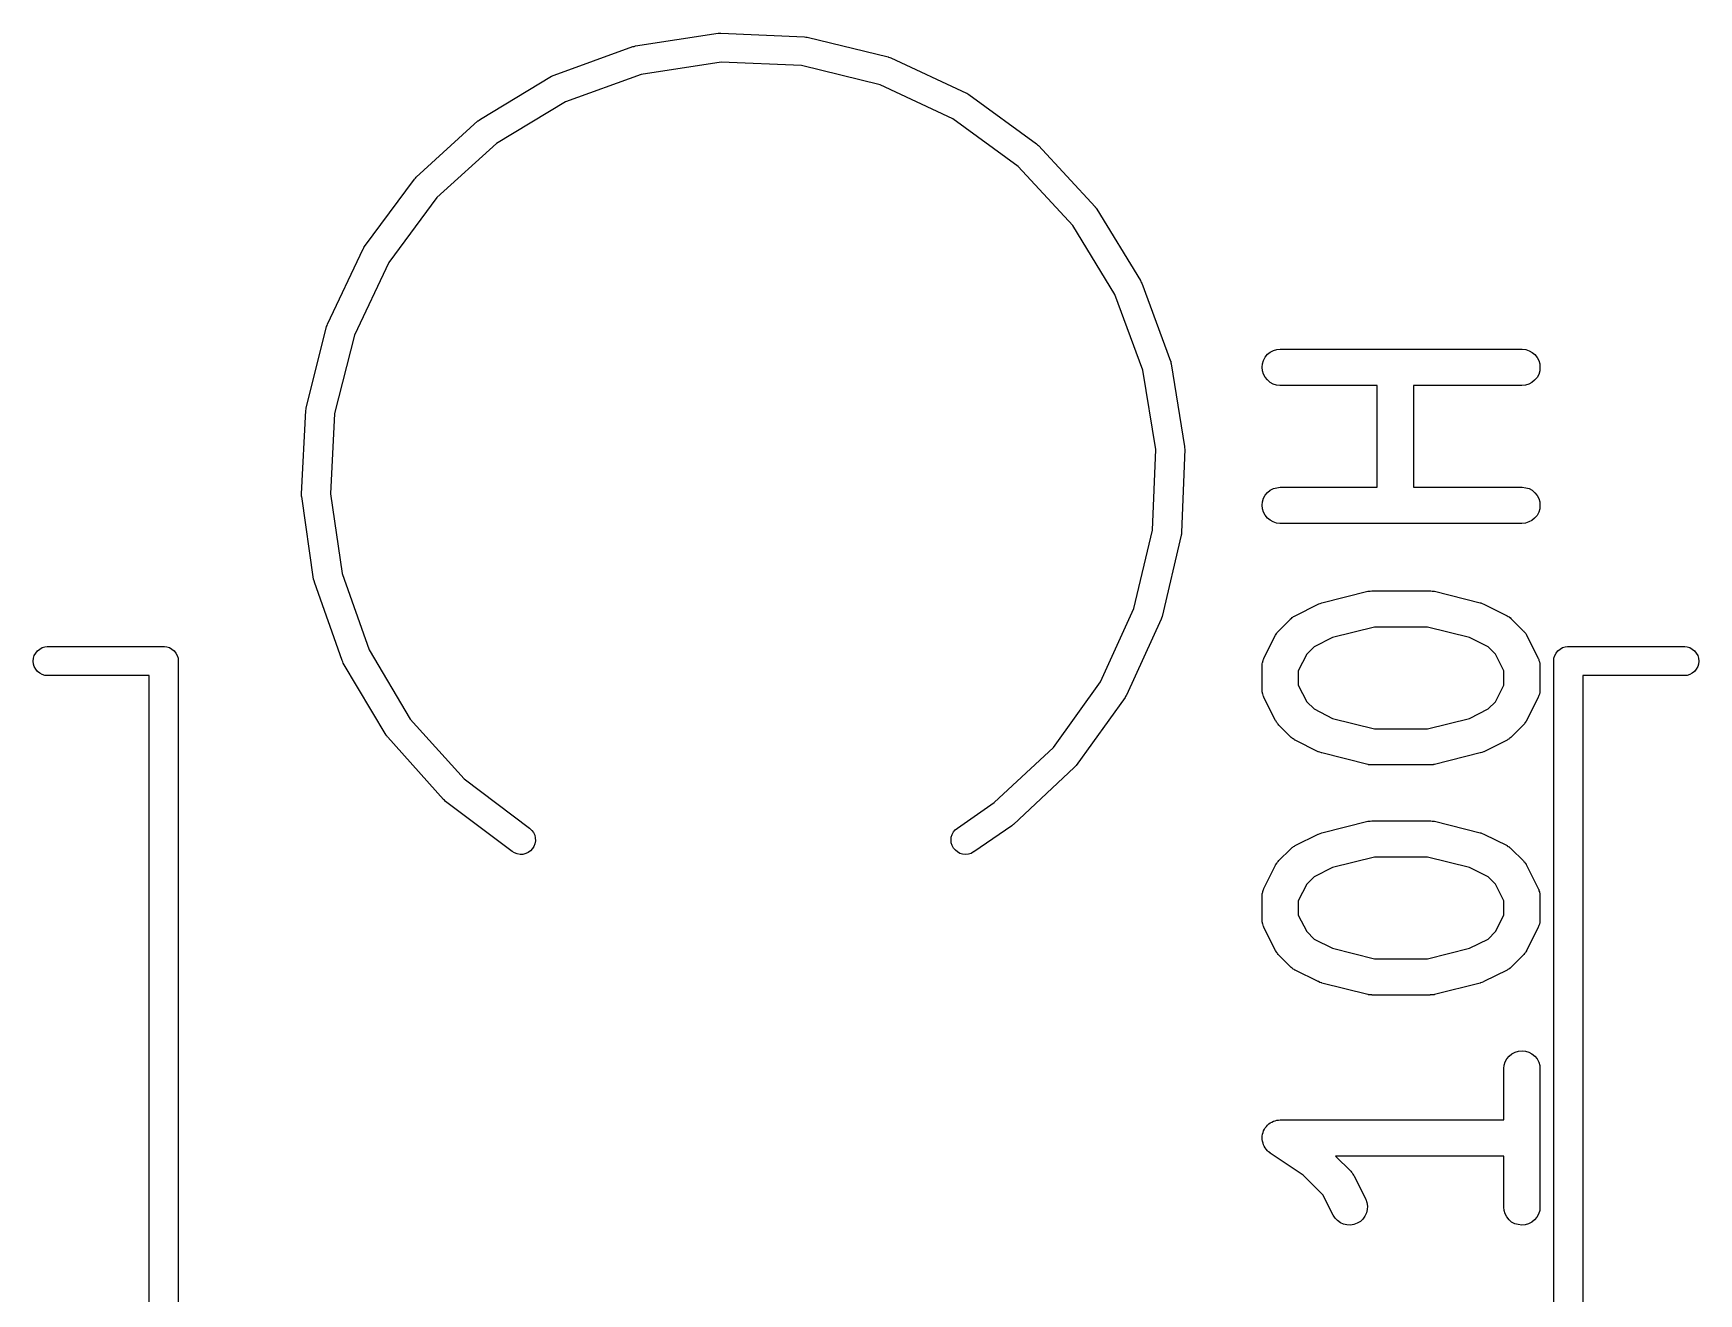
# Model space of a CAD drawing. Extents: x 84.8 to 173.4, y -140 to -47.1.
# Drawn here: x 148.95 to 155.85, y -123.53 to -118.31 of the extents above; entities that cross this region are included whole.
import ezdxf

# ---------------------------------------------------------------- set-up
doc = ezdxf.new("R2010")
doc.units = 0
doc.header["$MEASUREMENT"] = 0
doc.layers.add('BLACK', color=7, linetype='CONTINUOUS')

msp = doc.modelspace()

# ---------------------------------------------------------------- linework, layer by layer
at = {"layer": 'BLACK', "linetype": 'CONTINUOUS'}
for p, q in [((151.446, -118.367), (151.788, -118.315)), ((151.788, -118.315), (151.789, -118.315)), ((151.789, -118.315), (151.794, -118.315)), ((151.794, -118.315), (151.799, -118.315)), ((151.799, -118.315), (152.145, -118.33)), ((152.145, -118.33), (152.145, -118.33)), ((152.145, -118.33), (152.151, -118.331)), ((152.151, -118.331), (152.156, -118.331)), ((152.156, -118.331), (152.492, -118.413)), ((151.11, -118.488), (151.435, -118.37)), ((151.435, -118.37), (151.436, -118.37)), ((151.436, -118.37), (151.441, -118.369)), ((151.441, -118.369), (151.446, -118.367)), ((151.8, -118.435), (151.47, -118.485)), ((152.133, -118.449), (151.8, -118.435)), ((152.458, -118.529), (152.133, -118.449)), ((152.492, -118.413), (152.493, -118.414)), ((152.493, -118.414), (152.498, -118.415)), ((152.498, -118.415), (152.503, -118.417)), ((152.503, -118.417), (152.816, -118.563)), ((150.804, -118.671), (151.099, -118.493)), ((151.099, -118.493), (151.1, -118.492)), ((151.1, -118.492), (151.105, -118.49)), ((151.105, -118.49), (151.11, -118.488)), ((151.47, -118.485), (151.156, -118.599)), ((152.76, -118.669), (152.458, -118.529)), ((151.156, -118.599), (150.871, -118.771)), ((152.816, -118.563), (152.817, -118.563)), ((152.817, -118.563), (152.821, -118.566)), ((152.821, -118.566), (152.826, -118.569)), ((152.826, -118.569), (153.105, -118.772)), ((150.539, -118.911), (150.794, -118.678)), ((150.794, -118.678), (150.795, -118.678)), ((150.795, -118.678), (150.799, -118.674)), ((150.799, -118.674), (150.804, -118.671)), ((153.03, -118.866), (152.76, -118.669)), ((150.871, -118.771), (150.624, -118.995)), ((153.105, -118.772), (153.106, -118.773)), ((153.106, -118.773), (153.11, -118.777)), ((153.11, -118.777), (153.114, -118.78)), ((153.114, -118.78), (153.348, -119.034)), ((153.256, -119.111), (153.03, -118.866)), ((150.325, -119.197), (150.531, -118.919)), ((150.531, -118.919), (150.535, -118.915)), ((150.531, -118.919), (150.531, -118.919)), ((150.535, -118.915), (150.539, -118.911)), ((150.624, -118.995), (150.425, -119.264)), ((153.348, -119.034), (153.349, -119.035)), ((153.349, -119.035), (153.352, -119.039)), ((153.352, -119.039), (153.355, -119.043)), ((153.355, -119.043), (153.536, -119.338)), ((153.43, -119.396), (153.256, -119.111)), ((150.172, -119.519), (150.319, -119.207)), ((150.319, -119.207), (150.32, -119.206)), ((150.32, -119.206), (150.322, -119.202)), ((150.322, -119.202), (150.325, -119.197)), ((150.425, -119.264), (150.283, -119.565)), ((153.536, -119.338), (153.536, -119.339)), ((153.536, -119.339), (153.538, -119.344)), ((153.538, -119.344), (153.541, -119.349)), ((153.541, -119.349), (153.66, -119.673)), ((153.546, -119.709), (153.43, -119.396)), ((150.083, -119.865), (150.168, -119.53)), ((150.168, -119.529), (150.17, -119.524)), ((150.168, -119.53), (150.168, -119.529)), ((150.17, -119.524), (150.172, -119.519)), ((150.283, -119.565), (150.201, -119.889)), ((154.052, -119.656), (154.062, -119.644)), ((154.062, -119.644), (154.073, -119.635)), ((154.073, -119.635), (154.086, -119.628)), ((154.086, -119.628), (154.1, -119.624)), ((154.1, -119.624), (154.114, -119.623)), ((154.114, -119.623), (155.114, -119.623)), ((155.114, -119.623), (155.115, -119.623)), ((155.115, -119.623), (155.13, -119.624)), ((155.13, -119.624), (155.144, -119.629)), ((155.144, -119.629), (155.157, -119.636)), ((155.157, -119.636), (155.168, -119.645)), ((155.168, -119.645), (155.177, -119.657)), ((153.599, -120.038), (153.546, -119.709)), ((153.66, -119.673), (153.661, -119.673)), ((153.661, -119.673), (153.662, -119.679)), ((153.662, -119.679), (153.663, -119.684)), ((153.663, -119.684), (153.718, -120.025)), ((154.039, -119.697), (154.041, -119.683)), ((154.041, -119.712), (154.039, -119.697)), ((154.041, -119.683), (154.045, -119.669)), ((154.045, -119.726), (154.041, -119.712)), ((154.045, -119.669), (154.052, -119.656)), ((155.177, -119.657), (155.184, -119.67)), ((155.184, -119.67), (155.188, -119.684)), ((155.188, -119.713), (155.184, -119.727)), ((155.188, -119.684), (155.189, -119.698)), ((155.189, -119.698), (155.188, -119.713)), ((154.052, -119.739), (154.045, -119.726)), ((154.061, -119.75), (154.052, -119.739)), ((154.072, -119.76), (154.061, -119.75)), ((154.085, -119.767), (154.072, -119.76)), ((154.099, -119.771), (154.085, -119.767)), ((154.113, -119.773), (154.099, -119.771)), ((154.114, -119.773), (154.113, -119.773)), ((154.516, -119.773), (154.114, -119.773)), ((154.516, -120.194), (154.516, -119.773)), ((155.114, -119.773), (154.666, -119.773)), ((154.666, -119.773), (154.666, -120.194)), ((155.129, -119.771), (155.114, -119.773)), ((155.143, -119.767), (155.129, -119.771)), ((155.156, -119.76), (155.143, -119.767)), ((155.167, -119.751), (155.156, -119.76)), ((155.177, -119.74), (155.167, -119.751)), ((155.184, -119.727), (155.177, -119.74)), ((150.064, -120.222), (150.082, -119.877)), ((150.082, -119.876), (150.083, -119.871)), ((150.082, -119.877), (150.082, -119.876)), ((150.083, -119.871), (150.083, -119.865)), ((150.201, -119.889), (150.184, -120.222)), ((153.586, -120.372), (153.599, -120.038)), ((153.719, -120.037), (153.706, -120.382)), ((153.718, -120.025), (153.718, -120.026)), ((153.718, -120.026), (153.718, -120.031)), ((153.718, -120.031), (153.719, -120.037)), ((154.086, -120.2), (154.1, -120.196)), ((154.1, -120.196), (154.114, -120.194)), ((154.114, -120.194), (154.516, -120.194)), ((154.666, -120.194), (155.114, -120.194)), ((155.114, -120.194), (155.115, -120.194)), ((155.115, -120.194), (155.13, -120.196)), ((155.13, -120.196), (155.144, -120.2)), ((150.064, -120.227), (150.064, -120.222)), ((150.064, -120.233), (150.064, -120.227)), ((150.065, -120.233), (150.064, -120.233)), ((150.114, -120.575), (150.065, -120.233)), ((150.184, -120.222), (150.232, -120.552)), ((154.039, -120.269), (154.041, -120.254)), ((154.041, -120.254), (154.045, -120.24)), ((154.045, -120.24), (154.052, -120.227)), ((154.052, -120.227), (154.062, -120.216)), ((154.062, -120.216), (154.073, -120.207)), ((154.073, -120.207), (154.086, -120.2)), ((155.144, -120.2), (155.157, -120.207)), ((155.157, -120.207), (155.168, -120.217)), ((155.168, -120.217), (155.177, -120.228)), ((155.177, -120.228), (155.184, -120.241)), ((155.184, -120.241), (155.188, -120.255)), ((155.188, -120.255), (155.189, -120.27)), ((154.041, -120.283), (154.039, -120.269)), ((154.045, -120.297), (154.041, -120.283)), ((154.052, -120.31), (154.045, -120.297)), ((154.061, -120.322), (154.052, -120.31)), ((154.072, -120.331), (154.061, -120.322)), ((154.085, -120.338), (154.072, -120.331)), ((155.156, -120.332), (155.143, -120.338)), ((155.167, -120.322), (155.156, -120.332)), ((155.177, -120.311), (155.167, -120.322)), ((155.184, -120.298), (155.177, -120.311)), ((155.188, -120.284), (155.184, -120.298)), ((155.189, -120.27), (155.188, -120.284)), ((153.509, -120.696), (153.586, -120.372)), ((153.704, -120.393), (153.625, -120.73)), ((153.705, -120.388), (153.704, -120.393)), ((153.706, -120.383), (153.705, -120.388)), ((153.706, -120.382), (153.706, -120.383)), ((154.099, -120.343), (154.085, -120.338)), ((154.113, -120.344), (154.099, -120.343)), ((154.114, -120.344), (154.113, -120.344)), ((155.114, -120.344), (154.114, -120.344)), ((155.129, -120.343), (155.114, -120.344)), ((155.143, -120.338), (155.129, -120.343)), ((150.116, -120.581), (150.114, -120.575)), ((150.117, -120.586), (150.116, -120.581)), ((150.117, -120.587), (150.117, -120.586)), ((150.232, -120.912), (150.117, -120.587)), ((150.232, -120.552), (150.344, -120.867)), ((154.176, -120.726), (154.271, -120.678)), ((154.271, -120.678), (154.272, -120.678)), ((154.272, -120.678), (154.273, -120.678)), ((154.273, -120.677), (154.279, -120.675)), ((154.273, -120.678), (154.273, -120.677)), ((154.279, -120.675), (154.286, -120.673)), ((154.286, -120.673), (154.286, -120.673)), ((154.286, -120.673), (154.287, -120.673)), ((154.287, -120.673), (154.477, -120.625)), ((154.477, -120.625), (154.478, -120.625)), ((154.478, -120.625), (154.479, -120.625)), ((154.479, -120.625), (154.481, -120.624)), ((154.481, -120.624), (154.487, -120.624)), ((154.487, -120.624), (154.493, -120.623)), ((154.493, -120.623), (154.494, -120.623)), ((154.494, -120.623), (154.495, -120.623)), ((154.495, -120.623), (154.733, -120.623)), ((154.733, -120.623), (154.734, -120.623)), ((154.734, -120.623), (154.736, -120.623)), ((154.736, -120.623), (154.737, -120.623)), ((154.737, -120.623), (154.743, -120.624)), ((154.743, -120.624), (154.749, -120.624)), ((154.749, -120.624), (154.75, -120.625)), ((154.75, -120.625), (154.752, -120.625)), ((154.752, -120.625), (154.942, -120.673)), ((154.942, -120.673), (154.943, -120.673)), ((154.943, -120.673), (154.943, -120.673)), ((154.943, -120.673), (154.944, -120.673)), ((154.944, -120.673), (154.95, -120.676)), ((154.95, -120.676), (154.957, -120.678)), ((154.957, -120.678), (154.957, -120.678)), ((154.957, -120.678), (154.957, -120.678)), ((154.957, -120.678), (155.053, -120.726)), ((153.371, -121), (153.509, -120.696)), ((153.621, -120.741), (153.478, -121.055)), ((153.623, -120.736), (153.621, -120.741)), ((153.625, -120.73), (153.623, -120.736)), ((153.625, -120.73), (153.625, -120.73)), ((154.109, -120.788), (154.157, -120.74)), ((154.157, -120.739), (154.161, -120.737)), ((154.157, -120.74), (154.157, -120.739)), ((154.161, -120.737), (154.164, -120.734)), ((154.164, -120.734), (154.166, -120.732)), ((154.166, -120.732), (154.169, -120.73)), ((154.169, -120.73), (154.173, -120.728)), ((154.173, -120.728), (154.176, -120.726)), ((155.053, -120.726), (155.054, -120.726)), ((155.054, -120.726), (155.057, -120.729)), ((155.057, -120.729), (155.061, -120.731)), ((155.061, -120.731), (155.063, -120.733)), ((155.063, -120.733), (155.066, -120.734)), ((155.066, -120.734), (155.069, -120.737)), ((155.069, -120.737), (155.072, -120.74)), ((155.072, -120.74), (155.12, -120.788)), ((154.047, -120.902), (154.095, -120.807)), ((154.095, -120.806), (154.098, -120.803)), ((154.095, -120.807), (154.095, -120.806)), ((154.098, -120.803), (154.1, -120.799)), ((154.1, -120.799), (154.102, -120.796)), ((154.102, -120.796), (154.103, -120.794)), ((154.103, -120.794), (154.106, -120.791)), ((154.106, -120.791), (154.109, -120.788)), ((154.331, -120.816), (154.254, -120.855)), ((154.505, -120.773), (154.331, -120.816)), ((154.724, -120.773), (154.505, -120.773)), ((154.898, -120.816), (154.724, -120.773)), ((154.975, -120.855), (154.898, -120.816)), ((155.12, -120.788), (155.121, -120.788)), ((155.121, -120.788), (155.123, -120.792)), ((155.123, -120.792), (155.126, -120.795)), ((155.126, -120.795), (155.128, -120.797)), ((155.128, -120.797), (155.13, -120.8)), ((155.13, -120.8), (155.132, -120.803)), ((155.132, -120.803), (155.134, -120.807)), ((155.134, -120.807), (155.181, -120.902)), ((148.958, -120.891), (148.964, -120.881)), ((148.964, -120.881), (148.971, -120.871)), ((148.971, -120.871), (148.981, -120.864)), ((148.981, -120.864), (148.991, -120.858)), ((148.991, -120.858), (149.002, -120.855)), ((149.002, -120.855), (149.011, -120.854)), ((149.011, -120.854), (149.491, -120.854)), ((149.491, -120.854), (149.494, -120.854)), ((149.494, -120.854), (149.497, -120.854)), ((149.497, -120.854), (149.497, -120.854)), ((149.497, -120.854), (149.506, -120.855)), ((149.506, -120.855), (149.517, -120.858)), ((149.517, -120.858), (149.527, -120.864)), ((149.527, -120.864), (149.537, -120.871)), ((149.537, -120.871), (149.544, -120.881)), ((149.544, -120.881), (149.55, -120.891)), ((150.344, -120.867), (150.514, -121.154)), ((154.224, -120.885), (154.189, -120.954)), ((154.254, -120.855), (154.224, -120.885)), ((155.005, -120.885), (154.975, -120.855)), ((155.039, -120.954), (155.005, -120.885)), ((155.25, -120.891), (155.256, -120.881)), ((155.256, -120.881), (155.263, -120.871)), ((155.263, -120.871), (155.273, -120.864)), ((155.273, -120.864), (155.283, -120.858)), ((155.283, -120.858), (155.294, -120.855)), ((155.294, -120.855), (155.303, -120.854)), ((155.303, -120.854), (155.306, -120.854)), ((155.306, -120.854), (155.309, -120.854)), ((155.309, -120.854), (155.789, -120.854)), ((155.789, -120.854), (155.798, -120.855)), ((155.798, -120.855), (155.809, -120.858)), ((155.809, -120.858), (155.819, -120.864)), ((155.819, -120.864), (155.829, -120.871)), ((155.829, -120.871), (155.836, -120.881)), ((155.836, -120.881), (155.842, -120.891)), ((148.954, -120.914), (148.955, -120.902)), ((148.955, -120.926), (148.954, -120.914)), ((148.955, -120.902), (148.958, -120.891)), ((148.958, -120.937), (148.955, -120.926)), ((148.964, -120.947), (148.958, -120.937)), ((148.971, -120.957), (148.964, -120.947)), ((149.55, -120.891), (149.553, -120.902)), ((149.553, -120.902), (149.554, -120.914)), ((149.554, -120.914), (149.554, -120.917)), ((149.554, -120.917), (149.554, -124.401)), ((150.235, -120.917), (150.232, -120.912)), ((150.237, -120.922), (150.235, -120.917)), ((150.237, -120.923), (150.237, -120.922)), ((150.414, -121.22), (150.237, -120.923)), ((154.039, -120.935), (154.04, -120.933)), ((154.039, -120.936), (154.039, -120.935)), ((154.039, -121.031), (154.039, -120.936)), ((154.04, -120.925), (154.041, -120.92)), ((154.04, -120.93), (154.04, -120.925)), ((154.04, -120.933), (154.04, -120.93)), ((154.041, -120.92), (154.042, -120.918)), ((154.042, -120.916), (154.044, -120.911)), ((154.042, -120.918), (154.042, -120.916)), ((154.044, -120.911), (154.045, -120.906)), ((154.045, -120.906), (154.047, -120.904)), ((154.047, -120.904), (154.047, -120.902)), ((154.189, -120.954), (154.189, -121.013)), ((155.039, -121.013), (155.039, -120.954)), ((155.181, -120.902), (155.182, -120.903)), ((155.182, -120.903), (155.183, -120.905)), ((155.183, -120.905), (155.184, -120.907)), ((155.184, -120.907), (155.185, -120.912)), ((155.185, -120.912), (155.187, -120.917)), ((155.187, -120.917), (155.187, -120.919)), ((155.187, -120.919), (155.188, -120.921)), ((155.188, -120.921), (155.188, -120.926)), ((155.188, -120.926), (155.189, -120.931)), ((155.189, -120.931), (155.189, -120.934)), ((155.189, -120.934), (155.189, -120.936)), ((155.189, -120.936), (155.189, -121.031)), ((155.246, -120.914), (155.247, -120.902)), ((155.246, -120.917), (155.246, -120.914)), ((155.246, -131.023), (155.246, -120.917)), ((155.247, -120.902), (155.25, -120.891)), ((155.836, -120.947), (155.829, -120.957)), ((155.842, -120.937), (155.836, -120.947)), ((155.842, -120.891), (155.845, -120.902)), ((155.845, -120.926), (155.842, -120.937)), ((155.845, -120.902), (155.846, -120.914)), ((155.846, -120.914), (155.845, -120.926)), ((148.981, -120.964), (148.971, -120.957)), ((148.991, -120.97), (148.981, -120.964)), ((149.002, -120.973), (148.991, -120.97)), ((149.011, -120.974), (149.002, -120.973)), ((149.434, -120.974), (149.011, -120.974)), ((149.434, -124.401), (149.434, -120.974)), ((153.176, -121.271), (153.371, -121)), ((154.189, -121.013), (154.224, -121.082)), ((155.005, -121.082), (155.039, -121.013)), ((155.789, -120.974), (155.366, -120.974)), ((155.366, -120.974), (155.366, -130.994)), ((155.798, -120.973), (155.789, -120.974)), ((155.809, -120.97), (155.798, -120.973)), ((155.819, -120.964), (155.809, -120.97)), ((155.829, -120.957), (155.819, -120.964)), ((153.472, -121.065), (153.27, -121.346)), ((153.474, -121.06), (153.472, -121.065)), ((153.477, -121.056), (153.474, -121.06)), ((153.478, -121.055), (153.477, -121.056)), ((154.04, -121.033), (154.039, -121.031)), ((154.04, -121.035), (154.04, -121.033)), ((154.04, -121.041), (154.04, -121.035)), ((154.041, -121.046), (154.04, -121.041)), ((154.041, -121.048), (154.041, -121.046)), ((154.042, -121.05), (154.041, -121.048)), ((154.044, -121.055), (154.042, -121.05)), ((154.045, -121.06), (154.044, -121.055)), ((154.046, -121.062), (154.045, -121.06)), ((154.047, -121.064), (154.046, -121.062)), ((154.047, -121.065), (154.047, -121.064)), ((154.095, -121.16), (154.047, -121.065)), ((154.224, -121.082), (154.254, -121.112)), ((154.975, -121.112), (155.005, -121.082)), ((155.181, -121.065), (155.134, -121.16)), ((155.182, -121.063), (155.181, -121.065)), ((155.183, -121.061), (155.182, -121.063)), ((155.185, -121.056), (155.183, -121.061)), ((155.187, -121.051), (155.185, -121.056)), ((155.188, -121.047), (155.187, -121.049)), ((155.187, -121.049), (155.187, -121.051)), ((155.189, -121.036), (155.188, -121.042)), ((155.188, -121.042), (155.188, -121.047)), ((155.189, -121.031), (155.189, -121.032)), ((155.189, -121.032), (155.189, -121.034)), ((155.189, -121.034), (155.189, -121.036)), ((150.514, -121.154), (150.737, -121.402)), ((154.097, -121.163), (154.095, -121.16)), ((154.254, -121.112), (154.331, -121.151)), ((154.331, -121.151), (154.505, -121.194)), ((154.724, -121.194), (154.898, -121.151)), ((154.898, -121.151), (154.975, -121.112)), ((155.133, -121.161), (155.131, -121.164)), ((155.134, -121.16), (155.133, -121.161)), ((150.417, -121.224), (150.414, -121.22)), ((150.42, -121.229), (150.417, -121.224)), ((150.421, -121.229), (150.42, -121.229)), ((150.651, -121.487), (150.421, -121.229)), ((154.099, -121.167), (154.097, -121.163)), ((154.101, -121.17), (154.099, -121.167)), ((154.103, -121.172), (154.101, -121.17)), ((154.106, -121.175), (154.103, -121.172)), ((154.108, -121.179), (154.106, -121.175)), ((154.109, -121.179), (154.108, -121.179)), ((154.157, -121.227), (154.109, -121.179)), ((154.16, -121.23), (154.157, -121.227)), ((154.163, -121.233), (154.16, -121.23)), ((154.505, -121.194), (154.724, -121.194)), ((155.068, -121.23), (155.065, -121.233)), ((155.071, -121.228), (155.068, -121.23)), ((155.072, -121.227), (155.071, -121.228)), ((155.12, -121.179), (155.072, -121.227)), ((155.122, -121.176), (155.12, -121.179)), ((155.125, -121.173), (155.122, -121.176)), ((155.127, -121.17), (155.125, -121.173)), ((155.129, -121.168), (155.127, -121.17)), ((155.131, -121.164), (155.129, -121.168)), ((152.931, -121.5), (153.176, -121.271)), ((154.165, -121.234), (154.163, -121.233)), ((154.168, -121.236), (154.165, -121.234)), ((154.172, -121.238), (154.168, -121.236)), ((154.175, -121.241), (154.172, -121.238)), ((154.176, -121.241), (154.175, -121.241)), ((154.271, -121.289), (154.176, -121.241)), ((154.272, -121.289), (154.271, -121.289)), ((154.278, -121.291), (154.272, -121.289)), ((154.272, -121.289), (154.272, -121.289)), ((154.285, -121.294), (154.278, -121.291)), ((154.286, -121.294), (154.285, -121.294)), ((154.285, -121.294), (154.285, -121.294)), ((154.287, -121.294), (154.286, -121.294)), ((154.477, -121.342), (154.287, -121.294)), ((154.942, -121.294), (154.752, -121.342)), ((154.943, -121.294), (154.942, -121.294)), ((154.942, -121.294), (154.942, -121.294)), ((154.949, -121.292), (154.943, -121.294)), ((154.956, -121.289), (154.949, -121.292)), ((154.957, -121.289), (154.956, -121.289)), ((154.956, -121.289), (154.956, -121.289)), ((155.053, -121.241), (154.957, -121.289)), ((154.957, -121.289), (154.957, -121.289)), ((155.056, -121.239), (155.053, -121.241)), ((155.06, -121.237), (155.056, -121.239)), ((155.062, -121.235), (155.06, -121.237)), ((155.065, -121.233), (155.062, -121.235)), ((153.262, -121.354), (153.01, -121.59)), ((153.266, -121.35), (153.262, -121.354)), ((153.27, -121.346), (153.266, -121.35)), ((153.27, -121.346), (153.27, -121.346)), ((154.478, -121.342), (154.477, -121.342)), ((154.48, -121.343), (154.478, -121.342)), ((154.486, -121.343), (154.48, -121.343)), ((154.492, -121.344), (154.486, -121.343)), ((154.493, -121.344), (154.492, -121.344)), ((154.494, -121.344), (154.493, -121.344)), ((154.495, -121.344), (154.494, -121.344)), ((154.733, -121.344), (154.495, -121.344)), ((154.735, -121.344), (154.733, -121.344)), ((154.736, -121.344), (154.735, -121.344)), ((154.742, -121.343), (154.736, -121.344)), ((154.748, -121.343), (154.742, -121.343)), ((154.749, -121.342), (154.748, -121.343)), ((154.751, -121.342), (154.749, -121.342)), ((154.752, -121.342), (154.751, -121.342)), ((150.737, -121.402), (151.008, -121.606)), ((150.655, -121.49), (150.651, -121.487)), ((150.659, -121.494), (150.655, -121.49)), ((150.66, -121.495), (150.659, -121.494)), ((150.936, -121.702), (150.66, -121.495)), ((152.778, -121.605), (152.931, -121.5)), ((151.008, -121.606), (151.009, -121.607)), ((151.009, -121.607), (151.017, -121.615)), ((151.017, -121.615), (151.024, -121.624)), ((151.024, -121.624), (151.029, -121.635)), ((151.029, -121.635), (151.031, -121.646)), ((152.752, -121.655), (152.753, -121.643)), ((152.753, -121.643), (152.756, -121.632)), ((152.756, -121.632), (152.762, -121.621)), ((152.762, -121.621), (152.769, -121.612)), ((152.769, -121.612), (152.778, -121.605)), ((153.003, -121.596), (152.846, -121.704)), ((153.006, -121.593), (153.003, -121.596)), ((153.009, -121.591), (153.006, -121.593)), ((153.01, -121.59), (153.009, -121.591)), ((154.176, -121.678), (154.271, -121.631)), ((154.271, -121.631), (154.272, -121.63)), ((154.272, -121.63), (154.273, -121.63)), ((154.273, -121.63), (154.279, -121.628)), ((154.273, -121.63), (154.273, -121.63)), ((154.279, -121.628), (154.286, -121.625)), ((154.286, -121.625), (154.286, -121.625)), ((154.286, -121.625), (154.287, -121.625)), ((154.287, -121.625), (154.477, -121.577)), ((154.477, -121.577), (154.478, -121.577)), ((154.478, -121.577), (154.479, -121.577)), ((154.479, -121.577), (154.481, -121.577)), ((154.481, -121.577), (154.487, -121.576)), ((154.487, -121.576), (154.493, -121.575)), ((154.493, -121.575), (154.494, -121.575)), ((154.494, -121.575), (154.495, -121.575)), ((154.495, -121.575), (154.733, -121.575)), ((154.733, -121.575), (154.734, -121.575)), ((154.734, -121.575), (154.736, -121.575)), ((154.736, -121.575), (154.737, -121.575)), ((154.737, -121.575), (154.743, -121.576)), ((154.743, -121.576), (154.749, -121.577)), ((154.749, -121.577), (154.75, -121.577)), ((154.75, -121.577), (154.752, -121.577)), ((154.752, -121.577), (154.942, -121.625)), ((154.942, -121.625), (154.943, -121.625)), ((154.943, -121.625), (154.943, -121.625)), ((154.943, -121.625), (154.944, -121.625)), ((154.944, -121.625), (154.95, -121.628)), ((154.95, -121.628), (154.957, -121.63)), ((154.957, -121.63), (154.957, -121.631)), ((154.957, -121.631), (154.957, -121.631)), ((154.957, -121.631), (155.053, -121.678)), ((150.946, -121.708), (150.936, -121.702)), ((150.957, -121.712), (150.946, -121.708)), ((150.969, -121.714), (150.957, -121.712)), ((150.992, -121.711), (150.98, -121.714)), ((151.002, -121.706), (150.992, -121.711)), ((151.012, -121.699), (151.002, -121.706)), ((151.02, -121.69), (151.012, -121.699)), ((151.026, -121.681), (151.02, -121.69)), ((151.03, -121.67), (151.026, -121.681)), ((151.032, -121.658), (151.03, -121.67)), ((151.031, -121.646), (151.032, -121.658)), ((152.753, -121.666), (152.752, -121.655)), ((152.757, -121.677), (152.753, -121.666)), ((152.762, -121.688), (152.757, -121.677)), ((152.77, -121.697), (152.762, -121.688)), ((152.779, -121.704), (152.77, -121.697)), ((152.789, -121.71), (152.779, -121.704)), ((152.8, -121.713), (152.789, -121.71)), ((152.835, -121.71), (152.824, -121.713)), ((152.845, -121.704), (152.835, -121.71)), ((152.846, -121.704), (152.845, -121.704)), ((154.109, -121.74), (154.157, -121.692)), ((154.157, -121.692), (154.161, -121.689)), ((154.157, -121.692), (154.157, -121.692)), ((154.161, -121.689), (154.164, -121.686)), ((154.164, -121.686), (154.166, -121.684)), ((154.166, -121.684), (154.169, -121.682)), ((154.169, -121.682), (154.173, -121.68)), ((154.173, -121.68), (154.176, -121.678)), ((155.053, -121.678), (155.054, -121.679)), ((155.054, -121.679), (155.057, -121.681)), ((155.057, -121.681), (155.061, -121.683)), ((155.061, -121.683), (155.063, -121.685)), ((155.063, -121.685), (155.066, -121.687)), ((155.066, -121.687), (155.069, -121.69)), ((155.069, -121.69), (155.072, -121.692)), ((155.072, -121.692), (155.12, -121.74)), ((150.98, -121.714), (150.969, -121.714)), ((152.812, -121.714), (152.8, -121.713)), ((152.824, -121.713), (152.812, -121.714)), ((154.047, -121.855), (154.095, -121.759)), ((154.095, -121.758), (154.098, -121.755)), ((154.095, -121.759), (154.095, -121.758)), ((154.098, -121.755), (154.1, -121.751)), ((154.1, -121.751), (154.102, -121.749)), ((154.102, -121.749), (154.103, -121.746)), ((154.103, -121.746), (154.106, -121.743)), ((154.106, -121.743), (154.109, -121.74)), ((154.331, -121.768), (154.254, -121.807)), ((154.505, -121.725), (154.331, -121.768)), ((154.724, -121.725), (154.505, -121.725)), ((154.898, -121.768), (154.724, -121.725)), ((154.975, -121.807), (154.898, -121.768)), ((155.12, -121.74), (155.121, -121.741)), ((155.121, -121.741), (155.123, -121.744)), ((155.123, -121.744), (155.126, -121.747)), ((155.126, -121.747), (155.128, -121.75)), ((155.128, -121.75), (155.13, -121.752)), ((155.13, -121.752), (155.132, -121.756)), ((155.132, -121.756), (155.134, -121.759)), ((155.134, -121.759), (155.181, -121.855)), ((154.224, -121.837), (154.189, -121.906)), ((154.254, -121.807), (154.224, -121.837)), ((155.005, -121.837), (154.975, -121.807)), ((155.039, -121.906), (155.005, -121.837)), ((154.039, -121.887), (154.04, -121.885)), ((154.039, -121.888), (154.039, -121.887)), ((154.039, -121.983), (154.039, -121.888)), ((154.04, -121.878), (154.041, -121.873)), ((154.04, -121.883), (154.04, -121.878)), ((154.04, -121.885), (154.04, -121.883)), ((154.041, -121.873), (154.042, -121.87)), ((154.042, -121.868), (154.044, -121.864)), ((154.042, -121.87), (154.042, -121.868)), ((154.044, -121.864), (154.045, -121.859)), ((154.045, -121.859), (154.047, -121.857)), ((154.047, -121.857), (154.047, -121.855)), ((154.189, -121.906), (154.189, -121.966)), ((155.039, -121.966), (155.039, -121.906)), ((155.181, -121.855), (155.182, -121.856)), ((155.182, -121.856), (155.183, -121.858)), ((155.183, -121.858), (155.184, -121.86)), ((155.184, -121.86), (155.185, -121.865)), ((155.185, -121.865), (155.187, -121.869)), ((155.187, -121.869), (155.187, -121.872)), ((155.187, -121.872), (155.188, -121.874)), ((155.188, -121.874), (155.188, -121.879)), ((155.188, -121.879), (155.189, -121.884)), ((155.189, -121.884), (155.189, -121.886)), ((155.189, -121.886), (155.189, -121.888)), ((155.189, -121.888), (155.189, -121.983)), ((154.04, -121.986), (154.039, -121.983)), ((154.04, -121.988), (154.04, -121.986)), ((154.04, -121.993), (154.04, -121.988)), ((154.189, -121.966), (154.224, -122.034)), ((155.005, -122.034), (155.039, -121.966)), ((155.189, -121.983), (155.189, -121.984)), ((155.189, -121.984), (155.189, -121.987)), ((155.189, -121.987), (155.189, -121.989)), ((154.041, -121.998), (154.04, -121.993)), ((154.041, -122), (154.041, -121.998)), ((154.042, -122.002), (154.041, -122)), ((154.044, -122.007), (154.042, -122.002)), ((154.045, -122.012), (154.044, -122.007)), ((154.046, -122.014), (154.045, -122.012)), ((154.047, -122.016), (154.046, -122.014)), ((154.047, -122.017), (154.047, -122.016)), ((154.095, -122.112), (154.047, -122.017)), ((154.224, -122.034), (154.254, -122.065)), ((154.975, -122.065), (155.005, -122.034)), ((155.181, -122.017), (155.134, -122.112)), ((155.182, -122.015), (155.181, -122.017)), ((155.183, -122.013), (155.182, -122.015)), ((155.185, -122.008), (155.183, -122.013)), ((155.187, -122.003), (155.185, -122.008)), ((155.188, -121.999), (155.187, -122.001)), ((155.187, -122.001), (155.187, -122.003)), ((155.189, -121.989), (155.188, -121.994)), ((155.188, -121.994), (155.188, -121.999)), ((154.097, -122.116), (154.095, -122.112)), ((154.099, -122.12), (154.097, -122.116)), ((154.101, -122.122), (154.099, -122.12)), ((154.103, -122.125), (154.101, -122.122)), ((154.106, -122.128), (154.103, -122.125)), ((154.254, -122.065), (154.331, -122.103)), ((154.331, -122.103), (154.505, -122.147)), ((154.724, -122.147), (154.898, -122.103)), ((154.898, -122.103), (154.975, -122.065)), ((155.125, -122.125), (155.122, -122.128)), ((155.127, -122.123), (155.125, -122.125)), ((155.129, -122.12), (155.127, -122.123)), ((155.131, -122.117), (155.129, -122.12)), ((155.133, -122.113), (155.131, -122.117)), ((155.134, -122.112), (155.133, -122.113)), ((154.108, -122.131), (154.106, -122.128)), ((154.109, -122.132), (154.108, -122.131)), ((154.157, -122.179), (154.109, -122.132)), ((154.16, -122.182), (154.157, -122.179)), ((154.163, -122.185), (154.16, -122.182)), ((154.165, -122.187), (154.163, -122.185)), ((154.168, -122.189), (154.165, -122.187)), ((154.172, -122.191), (154.168, -122.189)), ((154.175, -122.193), (154.172, -122.191)), ((154.176, -122.193), (154.175, -122.193)), ((154.271, -122.241), (154.176, -122.193)), ((154.505, -122.147), (154.724, -122.147)), ((155.053, -122.193), (154.957, -122.241)), ((155.056, -122.191), (155.053, -122.193)), ((155.06, -122.189), (155.056, -122.191)), ((155.062, -122.187), (155.06, -122.189)), ((155.065, -122.186), (155.062, -122.187)), ((155.068, -122.183), (155.065, -122.186)), ((155.071, -122.18), (155.068, -122.183)), ((155.072, -122.179), (155.071, -122.18)), ((155.12, -122.132), (155.072, -122.179)), ((155.122, -122.128), (155.12, -122.132)), ((154.272, -122.241), (154.271, -122.241)), ((154.278, -122.244), (154.272, -122.241)), ((154.272, -122.241), (154.272, -122.241)), ((154.285, -122.246), (154.278, -122.244)), ((154.286, -122.246), (154.285, -122.246)), ((154.285, -122.246), (154.285, -122.246)), ((154.287, -122.247), (154.286, -122.246)), ((154.477, -122.294), (154.287, -122.247)), ((154.942, -122.247), (154.752, -122.294)), ((154.943, -122.246), (154.942, -122.247)), ((154.942, -122.247), (154.942, -122.247)), ((154.949, -122.244), (154.943, -122.246)), ((154.956, -122.242), (154.949, -122.244)), ((154.957, -122.241), (154.956, -122.242)), ((154.956, -122.242), (154.956, -122.242)), ((154.957, -122.241), (154.957, -122.241)), ((154.478, -122.294), (154.477, -122.294)), ((154.48, -122.295), (154.478, -122.294)), ((154.486, -122.296), (154.48, -122.295)), ((154.492, -122.296), (154.486, -122.296)), ((154.493, -122.296), (154.492, -122.296)), ((154.494, -122.297), (154.493, -122.296)), ((154.495, -122.297), (154.494, -122.297)), ((154.733, -122.297), (154.495, -122.297)), ((154.735, -122.296), (154.733, -122.297)), ((154.736, -122.296), (154.735, -122.296)), ((154.742, -122.296), (154.736, -122.296)), ((154.748, -122.295), (154.742, -122.296)), ((154.749, -122.295), (154.748, -122.295)), ((154.751, -122.295), (154.749, -122.295)), ((154.752, -122.294), (154.751, -122.295)), ((155.073, -122.54), (155.086, -122.533)), ((155.086, -122.533), (155.1, -122.529)), ((155.1, -122.529), (155.115, -122.527)), ((155.115, -122.527), (155.129, -122.529)), ((155.129, -122.529), (155.143, -122.533)), ((155.143, -122.533), (155.156, -122.54)), ((155.039, -122.601), (155.041, -122.587)), ((155.039, -122.602), (155.039, -122.601)), ((155.039, -122.813), (155.039, -122.602)), ((155.041, -122.587), (155.045, -122.573)), ((155.045, -122.573), (155.052, -122.56)), ((155.052, -122.56), (155.062, -122.549)), ((155.062, -122.549), (155.073, -122.54)), ((155.156, -122.54), (155.168, -122.55)), ((155.168, -122.55), (155.177, -122.561)), ((155.177, -122.561), (155.184, -122.574)), ((155.184, -122.574), (155.188, -122.588)), ((155.188, -122.588), (155.189, -122.602)), ((155.189, -122.602), (155.189, -123.174)), ((154.093, -122.817), (154.1, -122.815)), ((154.1, -122.815), (154.107, -122.814)), ((154.1, -122.815), (154.1, -122.815)), ((154.1, -122.815), (154.1, -122.815)), ((154.107, -122.814), (154.114, -122.813)), ((154.114, -122.813), (155.039, -122.813)), ((154.039, -122.888), (154.04, -122.88)), ((154.04, -122.88), (154.041, -122.873)), ((154.041, -122.873), (154.043, -122.866)), ((154.041, -122.873), (154.041, -122.873)), ((154.041, -122.873), (154.041, -122.873)), ((154.043, -122.866), (154.045, -122.859)), ((154.045, -122.859), (154.049, -122.852)), ((154.045, -122.859), (154.045, -122.859)), ((154.045, -122.859), (154.045, -122.859)), ((154.049, -122.852), (154.052, -122.846)), ((154.052, -122.846), (154.057, -122.841)), ((154.052, -122.846), (154.052, -122.846)), ((154.052, -122.846), (154.052, -122.846)), ((154.057, -122.841), (154.062, -122.835)), ((154.062, -122.835), (154.067, -122.83)), ((154.062, -122.835), (154.062, -122.835)), ((154.062, -122.835), (154.062, -122.835)), ((154.067, -122.83), (154.073, -122.826)), ((154.073, -122.826), (154.08, -122.822)), ((154.073, -122.826), (154.073, -122.826)), ((154.073, -122.826), (154.073, -122.826)), ((154.08, -122.822), (154.086, -122.819)), ((154.086, -122.819), (154.093, -122.817)), ((154.086, -122.819), (154.086, -122.819)), ((154.086, -122.819), (154.086, -122.819)), ((154.04, -122.895), (154.039, -122.888)), ((154.039, -122.888), (154.039, -122.888)), ((154.039, -122.888), (154.039, -122.888)), ((154.041, -122.902), (154.04, -122.895)), ((154.043, -122.909), (154.041, -122.902)), ((154.041, -122.902), (154.041, -122.902)), ((154.041, -122.902), (154.041, -122.902)), ((154.045, -122.916), (154.043, -122.909)), ((154.048, -122.922), (154.045, -122.916)), ((154.045, -122.916), (154.045, -122.916)), ((154.045, -122.916), (154.045, -122.916)), ((154.052, -122.929), (154.048, -122.922)), ((154.056, -122.935), (154.052, -122.929)), ((154.052, -122.929), (154.052, -122.929)), ((154.052, -122.929), (154.052, -122.929)), ((154.061, -122.941), (154.056, -122.935)), ((154.066, -122.945), (154.061, -122.941)), ((154.061, -122.941), (154.061, -122.941)), ((154.061, -122.941), (154.061, -122.941)), ((154.072, -122.95), (154.066, -122.945)), ((154.073, -122.951), (154.072, -122.95)), ((154.072, -122.95), (154.072, -122.95)), ((154.072, -122.95), (154.072, -122.95)), ((154.072, -122.95), (154.072, -122.95)), ((154.209, -123.042), (154.073, -122.951)), ((155.039, -122.963), (154.343, -122.963)), ((154.343, -122.963), (154.406, -123.026)), ((155.039, -123.174), (155.039, -122.963)), ((154.291, -123.123), (154.209, -123.042)), ((154.406, -123.026), (154.406, -123.026)), ((154.406, -123.026), (154.409, -123.03)), ((154.409, -123.03), (154.412, -123.033)), ((154.412, -123.033), (154.413, -123.035)), ((154.413, -123.035), (154.415, -123.038)), ((154.415, -123.038), (154.417, -123.042)), ((154.417, -123.042), (154.42, -123.045)), ((154.42, -123.045), (154.467, -123.14)), ((154.333, -123.207), (154.291, -123.123)), ((154.467, -123.14), (154.468, -123.141)), ((154.468, -123.141), (154.473, -123.155)), ((154.473, -123.155), (154.475, -123.17)), ((154.341, -123.22), (154.333, -123.207)), ((154.351, -123.23), (154.341, -123.22)), ((154.456, -123.224), (154.446, -123.234)), ((154.465, -123.212), (154.456, -123.224)), ((154.471, -123.198), (154.465, -123.212)), ((154.474, -123.184), (154.471, -123.198)), ((154.475, -123.17), (154.474, -123.184)), ((155.041, -123.188), (155.039, -123.174)), ((155.045, -123.202), (155.041, -123.188)), ((155.052, -123.215), (155.045, -123.202)), ((155.061, -123.227), (155.052, -123.215)), ((155.072, -123.236), (155.061, -123.227)), ((155.167, -123.227), (155.155, -123.237)), ((155.176, -123.216), (155.167, -123.227)), ((155.183, -123.203), (155.176, -123.216)), ((155.188, -123.189), (155.183, -123.203)), ((155.189, -123.175), (155.188, -123.189)), ((155.189, -123.174), (155.189, -123.175)), ((154.363, -123.239), (154.351, -123.23)), ((154.376, -123.245), (154.363, -123.239)), ((154.39, -123.248), (154.376, -123.245)), ((154.405, -123.249), (154.39, -123.248)), ((154.419, -123.246), (154.405, -123.249)), ((154.433, -123.241), (154.419, -123.246)), ((154.446, -123.234), (154.433, -123.241)), ((155.085, -123.243), (155.072, -123.236)), ((155.099, -123.247), (155.085, -123.243)), ((155.114, -123.249), (155.099, -123.247)), ((155.128, -123.248), (155.114, -123.249)), ((155.142, -123.243), (155.128, -123.248)), ((155.155, -123.237), (155.142, -123.243))]:
    msp.add_line(p, q, dxfattribs=at)

doc.saveas('drawing.dxf')
